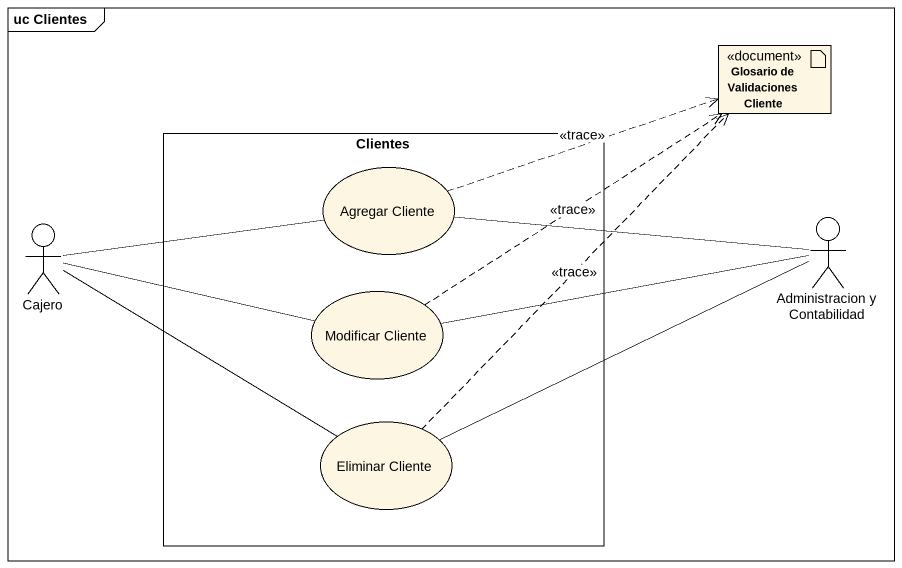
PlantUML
@startuml
mainframe uc Clientes
artifact "Glosario de Validaciones Cliente" as Glosario_de_Validaciones <<document>>
rectangle Clientes {
  usecase "Agregar Cliente" as Agregar_Cliente
  usecase "Modificar Cliente" as Modificar_Cliente
  usecase "Eliminar Cliente" as Eliminar_Cliente
}
actor Cajero
actor "Administracion y Contabilidad" as Administracion_y
Agregar_Cliente .right.> Glosario_de_Validaciones : <<trace>>
Cajero -right- Agregar_Cliente
Cajero -right- Modificar_Cliente
Cajero -right- Eliminar_Cliente
Administracion_y -left- Agregar_Cliente
Administracion_y -left- Modificar_Cliente
Administracion_y -left- Eliminar_Cliente
Modificar_Cliente .up.> Glosario_de_Validaciones : <<trace>>
Eliminar_Cliente .up.> Glosario_de_Validaciones : <<trace>>
@enduml
